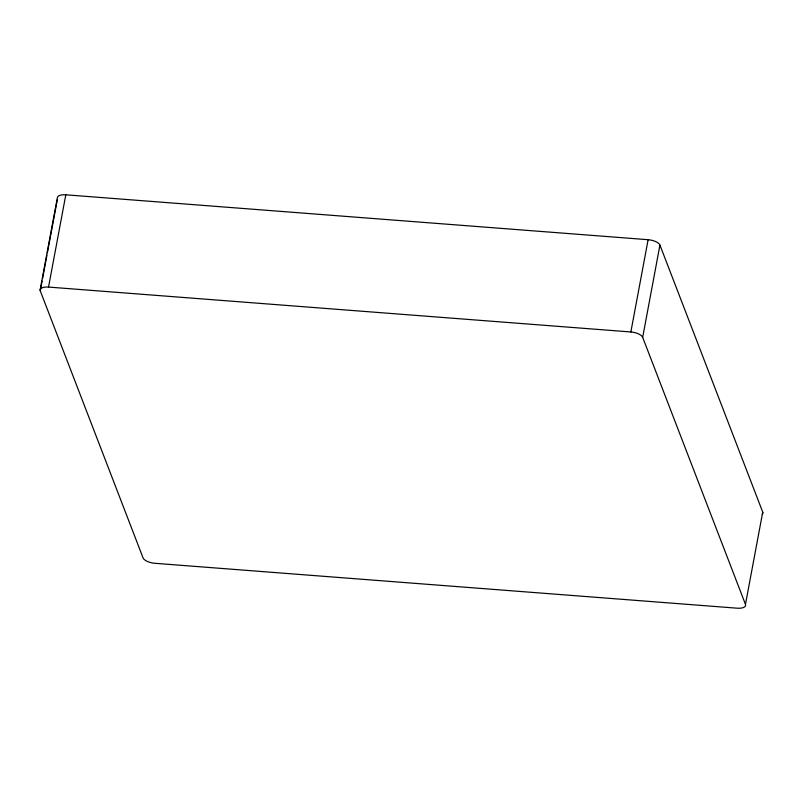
<?xml version="1.0" encoding="UTF-8"?>
<svg xmlns="http://www.w3.org/2000/svg" width="803" height="803" viewBox="0 0 803 803"><rect width="100%" height="100%" fill="white"/><g stroke="black" fill="none" stroke-linecap="round" stroke-linejoin="round"><path stroke-width="1.2" d="M40.15 289.732L57.414 197.468A10.339 4.336 10.6 0 1 65.806 194.808L648.121 239.706A10.339 4.336 10.6 0 1 659.936 245.086L762.73 512.103L745.465 604.368A10.339 4.336 10.6 0 1 737.194 608.192L154.879 563.294A10.339 4.336 10.6 0 1 143.064 557.914L40.27 290.897L42.107 281.06M42.569 278.601L46.945 255.224M47.407 252.764L57.304 199.867M40.27 290.897A10.339 4.336 10.6 0 1 48.531 287.072L65.806 194.808M745.465 604.368L642.671 337.35A10.339 4.336 10.6 0 0 630.857 331.97L648.121 239.706M642.671 337.35L659.936 245.086M48.531 287.072L630.857 331.97M762.73 512.103A10.339 4.336 10.6 0 1 762.278 514.301"/></g></svg>
